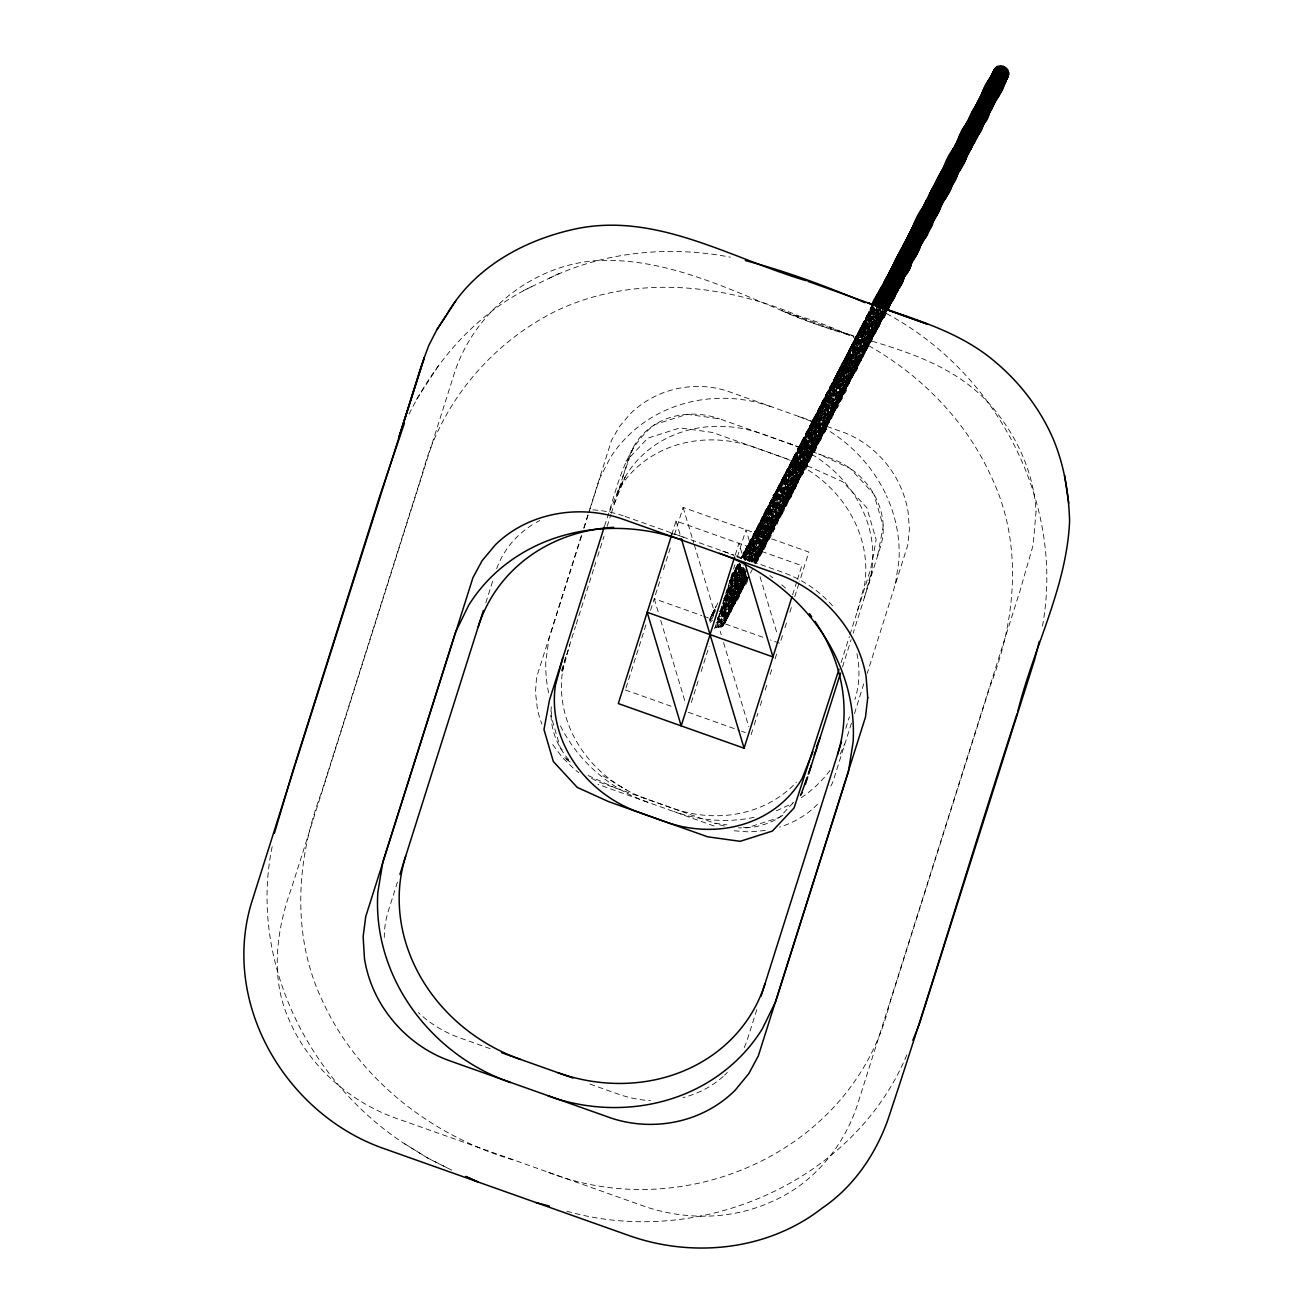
<?xml version="1.0" encoding="UTF-8"?>
<svg xmlns="http://www.w3.org/2000/svg" width="1314" height="1314" viewBox="0 0 1314 1314"><rect width="100%" height="100%" fill="white"/><g stroke="black" fill="none" stroke-linecap="round" stroke-linejoin="round"><path stroke-width="0.75" stroke-dasharray="5 3.75" d="M721.517 606.92L720.433 615.067L744.742 568.174L739.503 592.039L727.562 617.481L723.16 620.635L717.543 619.765C730.009 608.366 740.85 594.864 747.009 578.981L724.572 622.278C733.951 604.424 728.728 581.987 738.369 564.839L729.024 582.874L730.256 582.168L731.75 576.6L730.995 577.651C732.292 570.375 742.426 568.19 746.056 574.859C742.722 594.454 729.976 610.353 715.67 623.362L716.935 623.936C730.847 611.026 741.589 594.569 746.681 576.205L724.228 619.502L730.256 582.168L739.601 564.133L733.59 601.467L723.817 624.692L746.253 581.412L746.993 577.618C741.901 586.373 737.499 615.297 722.716 603.471L738.517 588.344L748.224 576.189L722.043 626.696C735.117 608.3 739.01 585.65 740.997 563.69L726.034 592.548L722.733 616.907L747.042 570.013M748.504 561.029C770.907 541.861 783.243 513.396 785.082 484.275C783.177 462.035 804.102 450.899 817.045 436.823C837.264 415.7 845.74 386.612 847.579 358.065C849.616 335.678 874.746 327.531 885.357 309.956L754.466 562.474L884.733 312.847C880.183 316.165 872.989 312.831 872.365 307.295C857.681 326.496 866.205 354.074 853.328 374.654C843.999 395.596 820.856 405.5 810.278 425.079C805.712 454.086 802.345 484.8 782.52 508.354C771.154 526.569 744.266 535.554 744.348 559.912L745.826 560.027C744.135 531.841 775.621 521.904 787.497 500.437C802.953 480.283 797.68 452.969 807.174 430.877C823.747 412.005 847.76 396.976 853.262 370.597C859.52 349.327 854.264 321.454 877.128 308.724L748.109 557.629L745.153 560.191L743.33 554.82L747.075 547.61L772.172 523.399L785.526 505.66L792.802 484.669L797.565 452.295L800.177 444.181L805.055 437.168L831.614 411.413L841.617 397.436L851.456 378.268L856.991 363.37L864.497 320.468L868.603 313.143L875.173 306.441L744.282 558.959C766.391 541.762 784.507 517.798 785.887 488.808C783.9 465.977 798.715 449.602 815.567 436.708C837.314 418.131 841.847 388.977 844.327 362.122C849.747 339.948 875.255 331.342 885.751 311.927C876.159 333.756 848.417 342.346 842.455 365.719C840.057 392.147 835.063 419.872 816.651 440.272C805.088 456.073 781.337 465.255 781.748 487.757C779.908 514.874 771.285 542.518 751.247 561.801M728.383 585.781L723.62 618.138L746.056 574.859M748.684 559.567L751.46 539.594L754.811 531.891L781.518 505.364L794.871 487.625L802.164 466.634L806.927 434.261L810.902 423.666L840.96 393.379L854.708 372.19L861.984 351.199L867.388 315.935L870.114 309.644L873.761 307.558C871.954 336.335 863.479 365.998 841.748 386.217C824.896 399.095 810.065 415.47 812.068 438.301C810.59 465.879 794.346 489.416 773.207 506.087C754.121 517.749 758.309 541.828 753.546 560.421L754.466 563.18L885.357 310.662C877.982 337.419 854.872 353.893 837.084 373.16C827.951 393.658 832.764 418.525 820.297 438.186C810.705 460.015 782.963 468.605 777.001 491.978C774.291 516.583 771.482 543.602 752.708 561.834M738.369 564.839C735.035 585.469 734.345 607.446 723.061 625.76L748.619 576.665C747.567 586.619 735.429 599.496 728.712 586.471L746.385 570.194L716.475 627.911C732.506 612.242 743.001 591.185 745.958 568.978L721.649 615.872L723.373 603.307L742.082 567.237C723.094 571.278 734.526 607.528 724.556 620.898L746.993 577.618M742.082 567.237C739.979 589.214 734.542 612.225 717.937 628.01L745.991 573.906L741.852 572.855L738.665 569.783L737.712 565.644L739.601 563.41L730.256 581.461C730.847 588.064 740.932 591.054 744.381 585.009M836.016 408.26C823.862 433.883 787.152 444.871 790.24 477.425C790.092 512.033 765.98 537.475 741.457 558.434C742.558 549.252 757.472 552.307 756.355 560.947L885.373 312.042L755.599 563.378C765.898 543.799 760.1 519.506 771.384 500.716C788.515 483.552 810.327 467.883 815.863 442.736C822.597 422.927 816.142 396.319 836.788 383.425C859.865 364.98 876.832 338.306 879.378 308.445L748.487 560.947L749.703 561.768C749.21 539.939 757.932 520.295 776.771 508.502C800.554 486.574 813.465 454.808 815.403 422.829C815.321 398.487 842.208 389.486 853.574 371.287C868.948 352.809 869.31 327.695 873.005 305.111L741.096 558.549C752.708 537.722 778.233 526.93 786.281 503.229C797.828 482.271 787.464 452.492 807.847 436.314C829.972 419.1 848.088 395.153 849.468 366.163C846.955 340.359 865.384 326.003 882.499 310.564L753.464 559.485C729.5 551.913 765.077 531.447 770.694 523.284C794.74 503.443 796.005 471.315 800.932 443.114C814.91 420.037 844.376 406.782 849.517 377.808C853.854 363.847 853.213 348.916 857.024 334.906C861.081 323.95 872.036 318.267 879.608 310.088L748.717 562.606M272.162 846.643C248.74 960.386 307.903 1079.451 402.725 1142.572L427.921 1158.209L452.969 1170.758M1042.462 626.154C1065.424 501.242 995.634 370.334 884.043 312.289M751.05 561.259L754.564 535.274L758.556 524.68L785.263 498.154L798.616 480.398L805.893 459.424L810.656 427.05L813.267 418.936L818.146 411.906L844.705 386.152L854.708 372.19M752.002 562.425C754.811 540.826 755.517 516.156 777.379 504.33C800.259 486.443 810.377 458.274 811.658 430.039C812.019 403.891 842.044 395.005 852.934 374.178C867.371 354.681 864.234 329.042 871.231 307.098C860.358 319.105 884.897 328.516 885.373 312.042M551.749 711.991L551.026 715.916L560.372 747.912L564.379 752.232M877.686 555.625L883.222 526.126L873.859 494.113L849.895 468.211L818.441 453.938M895.491 583.416L898.99 560.125A149.04 135.9 26.8 0 0 886.441 495.641M726.182 619.962C734.329 602.009 732.292 581.56 738.468 563.23L729.122 581.264L729.878 580.197M729.911 612.751L729.237 607.331L723.373 603.307M731.783 609.138C733.278 604.276 728.613 599.398 723.784 599.595M737.975 564.363C732.555 569.783 738.452 579.146 745.596 577.355L719.415 627.846C726.576 620.668 744.069 597.262 724.178 596.145M737.4 598.313C739.059 592.893 733.163 587.67 727.907 588.935M739.273 594.716C740.932 589.296 735.035 584.057 729.779 585.321M741.129 591.103C742.968 585.124 735.709 579.605 730.256 582.168M744.874 583.892C746.91 577.339 738.107 571.623 732.752 575.663M754.794 563.854C766.801 545.491 763.368 521.921 770.25 501.899C787.776 479.938 813.645 463.612 821.808 434.688C832.928 414.534 823.697 386.973 840.894 370.022C859.208 354.386 878.393 336.45 882.565 311.517L883.238 316.937M754.466 562.474C770.743 543.668 766.653 516.845 773.995 494.688C787.02 475.964 809.966 464.433 818.064 441.915C829.627 420.94 819.246 391.178 839.646 374.983C860.227 358.492 878.524 336.663 880.594 309.25L749.703 561.768M756.716 560.832L755.714 561.751C771.532 541.384 768.821 514.415 775.868 491.075C787.809 473.566 808.488 463.021 817.801 443.196C830.678 422.615 822.153 395.021 836.837 375.837C857.894 357.917 878.146 336.942 885.045 309.266M765.438 544.21C774.422 525.551 770.595 503.508 779.12 484.997C791.816 469.739 809.605 458.734 819.18 440.716C835.72 418.361 834.423 390.176 841.305 364.816C852.687 347.865 872.496 337.846 882.006 319.138M749.801 561.521C763.073 549.515 773.092 533.993 775.096 515.909C778.808 501.767 775.457 484.685 786.347 473.237C816.848 451.605 835.162 417.737 834.965 380.157C837.199 364.553 852.934 357.375 862.312 346.535C868.472 337.468 887.147 324.722 878.721 312.847C874.024 308.248 864.546 312.781 867.076 319.516C873.81 332.557 885.948 319.663 886.983 309.726L756.092 562.244C765.783 550.615 742.032 542.797 742.114 557.629L747.682 556.413L753.546 560.421L882.565 311.517M771.055 533.385L775.983 517.141L782.224 479.199L788.219 469.624L811.444 447.647L824.798 429.908L832.074 408.917L836.837 376.543L839.449 368.429L844.327 361.399L870.87 335.661L884.634 314.473C874.96 336.795 846.824 345.631 840.582 369.333C837.921 394.512 834.702 422.09 815.173 440.436C800.456 454.89 780.105 468.129 782.75 491.847C781.321 518.751 768.378 543.585 747.272 560.306M772.928 529.772C767.475 501.373 744.463 542.239 771.679 531.973M776.656 522.561C778.906 515.433 768.411 509.668 763.533 515.269C756.65 529.641 759.476 546.755 754.154 561.784L883.172 312.88C873.087 361.859 839.597 331.916 878.343 309.529L749.325 558.434M748.109 557.629C755.435 548.299 793.59 519.375 771.991 509.52C753.004 513.56 764.452 549.81 754.466 563.18M780.401 515.351C788.548 497.382 786.511 476.949 792.687 458.619C802.838 442.9 820.889 433.883 830.497 417.458C845.181 396.91 851.406 372.076 853.197 347.241C853.87 330.028 870.804 321.782 881.021 310.465L752.002 559.37M784.146 508.14L789.073 491.879L793.837 459.522L796.432 451.392L801.31 444.378L827.869 418.624L837.889 404.646L845.165 383.672L849.928 351.298L852.523 343.184L857.401 336.154L883.961 310.4L754.942 559.304L753.464 559.485M786.018 504.527C788.499 496.807 776.18 491.14 772.123 498.302C765.619 517.88 768.164 539.955 757.964 558.631M787.874 500.913C790.157 487.839 769.446 489.58 771.4 502.096C786.068 526.832 796.941 477.721 798.321 467.965C800.834 456.878 799.175 444.543 805.301 434.491C812.676 424.241 823.96 417.688 832.008 407.964C852.54 388.911 854.445 359.937 858.042 333.97C858.354 328.089 864.53 323.113 870.032 326.48C879.394 332.13 869.737 342.855 866.025 348.916C854.149 370.4 822.679 380.337 824.354 408.506C823.5 438.712 808.57 466.437 784.425 484.439C770.677 489.514 769.511 511.688 786.643 503.114M791.619 493.703C786.183 465.304 763.155 506.169 790.387 495.904M793.492 490.089C796.695 474.962 769.741 481.252 781.764 492.684C803.495 501.39 800.637 453.281 804.579 441.028C808.373 414.666 840.237 405.927 849.583 381.881C864.185 359.001 851.373 324.542 876.044 307.673L745.153 560.191M795.364 486.492C789.911 458.093 766.9 498.942 794.116 488.677M799.109 479.282C793.656 450.866 770.645 491.732 797.861 481.466M800.965 475.668C804.217 465.616 785.509 462.15 786.347 473.237C800.965 499.024 814.976 445.183 818.983 434.162C823.172 414.041 820.56 388.911 841.601 377.249C863.117 360.365 876.75 335.316 878.113 307.87L747.223 560.388C746.845 544.834 753.365 529.985 766.818 521.543C777.987 509.257 797.795 495.378 796.547 477.458C769.807 460.393 789.878 508.896 800.489 476.801M802.838 472.054C797.401 443.656 774.373 484.521 801.606 474.255M806.582 464.844C809.309 456.484 795.101 451.178 792.211 459.736C789.484 468.096 803.692 473.418 806.582 464.844C817.686 445.479 813.202 421.761 822.121 402.018C834.833 386.759 852.605 375.755 862.198 357.753M808.455 461.23C811.871 450.111 790.798 448.32 794.149 460.212C806.911 477.409 815.846 446.842 816.24 436.544C817.275 412.908 822.449 391.671 844.081 378.629C865.499 361.235 873.613 333.937 875.239 307.394L744.348 559.912M810.327 457.633C804.874 429.235 781.863 470.084 809.079 459.818M814.056 450.423C808.619 422.008 785.591 462.873 812.824 452.607M815.928 446.809C818.655 438.449 804.447 433.144 801.556 441.701C800.374 445.512 803.068 449.552 806.681 450.784C813.941 453.576 817.637 444.953 819.673 439.599C822.4 431.238 808.192 425.933 805.301 434.491C803.774 447.729 822.268 446.53 822.925 433.505M817.801 443.196C812.348 414.797 789.336 455.662 816.552 445.397M821.546 435.985C816.093 407.586 793.081 448.452 820.297 438.186M823.402 432.372C826.128 424.028 811.921 418.706 809.03 427.28C807.519 440.502 826.013 439.319 826.67 426.294C841.962 404.548 842.931 377.939 847.678 352.94C856.564 335.251 876.849 326.66 886.605 309.233M825.274 428.775C819.837 400.376 796.826 441.225 824.042 430.959M829.019 421.564C823.566 393.149 800.554 434.014 827.771 423.749M830.891 417.951C823.139 388.073 803.462 433.406 830.399 419.084M832.764 414.337C827.311 385.938 804.299 426.804 831.516 416.538M836.492 407.126C839.219 398.766 825.011 393.461 822.121 402.018C820.609 415.257 839.104 414.058 839.745 401.049M838.365 403.513C832.928 375.114 809.9 415.98 837.133 405.714M840.237 399.916C842.964 391.556 828.756 386.25 825.865 394.808C824.354 408.046 842.849 406.847 843.489 393.822M843.982 392.705C846.709 384.345 832.501 379.023 829.61 387.597C828.083 400.819 846.577 399.637 847.234 386.612M845.855 389.092C840.402 360.693 817.39 401.542 844.606 391.293M847.711 385.478C850.519 368.922 822.449 378.596 837.215 388.895C839.745 390.274 843.062 390.307 845.46 388.599C853.18 376.313 860.292 363.025 864.481 348.949C868.817 334.988 868.176 320.058 871.987 306.047M849.583 381.881C844.146 353.466 821.119 394.331 848.351 384.066M853.328 374.654C847.875 346.255 824.864 387.121 852.08 376.855M855.2 371.057C858.633 357.342 833.29 360.496 842.389 372.601C848.236 379.418 857.845 372.815 858.453 364.964C869.26 347.602 874.943 327.761 876.717 307.509L745.826 560.027M857.073 367.444C851.62 339.045 828.608 379.91 855.825 369.645M860.801 360.233C855.365 331.834 832.353 372.683 859.57 362.434M862.674 356.62C866.107 345.5 845.033 343.71 848.368 355.601C849.813 359.839 855.053 362.27 859.175 360.463C870.344 346.403 878.064 328.188 881.678 310.285L752.659 559.189M864.546 353.023C859.093 324.607 836.082 365.473 863.298 355.207M868.291 345.796C862.838 317.397 839.827 358.262 867.043 347.996M870.164 342.198C862.395 312.321 842.734 357.654 869.671 343.332M872.02 338.585C866.583 310.186 843.572 351.052 870.788 340.786M875.765 331.374C870.328 302.976 847.3 343.825 874.533 333.575M877.637 327.761C869.884 297.884 850.207 343.233 877.144 328.894M879.509 324.164C874.056 295.749 851.045 336.614 878.261 326.348M562.523 671.487L569.833 644.418M857.352 611.224L864.678 584.155A119.87 106.894 27.4 0 0 785.624 458.487L754.729 447.433A119.87 106.894 27.4 0 0 618.007 490.795L609.351 512.23M864.415 597.624L871.724 570.555M397.469 882.105L388.336 910.996A107.025 95.446 27.4 0 0 384.279 937.49M485.819 602.798L493.128 579.688M581.363 535.8L536.555 677.416L535.471 692.33L537.36 708.706A108.52 91.602 29.9 0 0 541.877 724.047M583.777 528.146L589.23 510.916M589.838 509.011L611.618 440.108L619.617 426.311L630.786 413.302A108.52 100.439 35.3 0 1 661.451 393.461C683.247 384.723 708.23 383.951 730.305 392.147L840.976 431.435C863.758 439.188 883.008 455.794 895.195 476.424A108.52 101.014 23.7 0 1 908.073 511.721L909.419 529.148L907.744 545.195L867.191 673.425M581.544 535.8L548.891 639.08L545.836 661.484A149.04 129.643 27.9 0 0 548.743 693.266M583.974 528.162L588.196 514.776M588.803 512.854L599.693 478.444L610.304 457.666A149.04 135.671 29.9 0 1 657.361 414.337C692.429 395.547 735.397 393.313 772.533 407.258M604.489 526.142C617.054 490.451 622.557 448.977 654.815 424.57L687.025 414.304L719.514 418.838L830.202 458.11A74.914 66.817 27.4 0 1 880.413 547.002L853.164 633.2M561.439 670.928L565.546 657.953M566.548 654.783L575.466 626.581M576.222 624.199L593.517 569.52M594.371 566.827L596.786 559.173M597.656 556.413L604.046 536.227M607.134 526.454L610.944 514.415M611.289 513.363L628.88 457.732A74.914 66.817 27.4 0 1 719.514 418.838M671.75 534.617L676.053 521.034L801.819 565.661L797.532 579.26M625.973 688.027L646.242 623.953M650.545 610.353L654.241 598.708L701.873 615.609M655.456 594.815L660.991 577.339M663.455 569.57L670.813 546.263M674.509 534.617L683.099 507.434L808.866 552.061L799.668 581.199M735.249 555.001L738.944 543.339L743.625 559.008M691.328 702.579L698.687 679.272M701.15 671.503L709.133 646.258M714.668 628.782L716.508 622.967M717.74 619.075L734.937 564.708M737.384 556.939L745.991 529.739L755.961 563.033M792.605 594.799L796.908 581.199M751.132 734.608L753.595 726.839M754.203 724.901L757.899 713.239M760.346 705.47L762.81 697.718M765.257 689.949L767.721 682.18M770.185 674.411L772.632 666.641M775.096 658.872L777.543 651.103M782.454 635.565L780.007 643.334L770.48 639.951M784.918 627.796L787.382 620.027M789.829 612.258L792.293 604.489M794.74 596.737L799.043 583.137M841.075 662.699L849.353 636.534M849.944 634.662L870.64 569.225L876.175 539.709L866.813 507.713L842.849 481.811L811.395 467.538L712.467 432.437L679.979 427.904L647.769 438.17L626.039 461.296M842.504 666.888L851.094 639.704M756.815 1009.628L747.682 1038.52A107.025 95.446 27.4 0 1 743.198 1049.804M845.773 728.399L849.419 716.853M851.439 723.176L832.682 782.503L829.38 788.876M854.478 713.617L864.037 682.853M714.915 609.055L713.42 614.64L715.292 611.026M622.77 477.015L633.085 447.696M755.107 562.901C764.255 544.472 758.49 521.724 769.511 504.33C785.016 488.775 803.495 475.011 812.183 454.02C814.91 445.66 800.702 440.354 797.812 448.928C796.3 462.15 814.795 460.951 815.436 447.943M614.246 504.001L625.053 477.196L618.007 490.795M906.808 1055.011C852.95 1184.078 695.467 1249.975 563.443 1210.21M715.539 607.643L716.031 606.51M717.904 602.912L709.938 618.467L713.42 613.917L714.159 610.123L711.17 616.266M727.562 617.481C729.73 613.572 726.954 608.579 722.914 607.282M735.035 603.06L740.455 585.683L743.494 567.599L719.185 614.492L737.647 594.93L748.126 577.799M742.525 588.623C746.122 581.987 736.628 574.842 730.88 579.277M834.144 411.857C832.156 381.701 803.774 422.057 833.388 412.925M841.617 397.436C839.63 367.263 811.247 407.619 840.861 398.503M724.31 623.575C728.186 619.387 726.346 612.554 721.058 610.895M733.655 605.524C739.24 599.923 733.048 590.824 726.034 592.548M746.746 580.279L748.881 575.384M761.709 551.42C770.3 542.879 753.218 532.154 749.194 542.715C746.713 550.435 759.032 556.101 763.089 548.94M763.582 547.807C771.548 539.939 756.93 529.099 751.559 537.968C747.633 545.195 758.95 552.504 764.206 546.394M769.183 536.999C777.773 528.442 760.707 517.716 756.683 528.277C754.203 536.013 766.505 541.664 770.562 534.519M778.529 518.948C787.727 508.288 766.768 499.632 764.649 512.723C756.782 519.786 768.049 532.252 775.424 524.762M840.204 754.055L844.672 744.053M755.599 563.378C758.375 557.563 766.489 547.659 757.833 542.912C754.564 541.023 749.752 541.746 747.814 545.195C743.888 552.406 755.222 559.715 760.461 553.621M409.032 414.124C436.084 359.658 478.444 311.27 534.305 285.384M741.096 558.549L872.611 304.634M746.253 581.412C742.509 587.982 731.29 583.777 732.112 576.468L737.712 565.644L732.851 574.054M741.457 558.434L872.348 305.916C864.152 315.541 884.979 323.95 886.49 310.86M743.346 556.2L872.365 307.295M872.365 308.002L743.346 556.922C743.346 535.849 771.006 548.809 755.731 562.885M717.543 619.765L743.724 569.258L739.93 564.823L730.568 582.858L744.972 569.816L715.062 627.534L725.032 617.022L734.28 604.112M874.549 305.094L743.658 557.612L764.682 537.837L778.052 520.081M744.742 556.463L873.761 307.558M738.025 596.901C734.608 600.712 727.94 599.315 725.574 595.028L740.538 566.17L732.374 575.187M725.64 595.981L740.603 567.122M722.716 603.471L741.424 567.402L744.381 564.839M750.491 573.068L752.347 569.455M710.414 617.334L715.292 610.32L709.691 621.128L711.876 618.927L711.81 614.853L715.276 608.94L709.675 619.765L713.748 615.33L710.003 622.54L712.484 620.29M807.962 462.364C799.405 484.718 777.1 496.84 763.894 515.154C771.318 539.134 787.48 506.038 789.747 497.316C792.473 488.956 778.266 483.651 775.375 492.208C773.864 505.447 792.358 504.248 792.999 491.222M785.526 505.66L771.778 526.848L741.72 557.136M805.334 467.045C795.923 484.62 778.364 495.23 766.029 510.243C763.779 517.371 774.274 523.153 779.169 517.535M745.498 582.48L732.9 599.151L720.072 611.733L718.972 610.698M741.769 589.69L732.506 602.6L717.362 618.023M726.806 618.549L720.811 627.402L746.993 576.895L724.589 599.874C727.628 603.602 734.395 603.898 736.908 599.447M416.456 399.522L439.944 363.403M740.653 592.236C737.827 597.197 729.976 596.162 727.447 591.431L745.991 573.906M733.163 606.657L728.761 609.811L721.928 608.136M729.434 613.868L725.032 617.022L719.415 616.151M725.689 621.095L722.684 623.789L716.935 623.936M722.963 607.199L738.123 591.776L747.37 578.866L736.645 591.941L723.8 604.522L742.509 568.453L732.128 577.848M754.17 561.571C759.968 551.469 791.242 516.238 763.91 517.24C754.499 521.707 765.011 535.324 772.533 529.296C776.016 521.362 789.878 509.076 781.485 500.437C778.529 498.006 773.667 497.875 771.006 500.831C765.142 507.795 777.215 517.01 782.898 510.325M732.112 576.468L741.424 567.402M745.596 577.355L723.702 598.642M792.999 803.018L779.416 817.472L747.206 827.721L743.149 827.163M744.118 577.519L725.574 595.028M817.505 804.201L814.647 807.125A108.52 92.161 21.8 0 1 784.819 825.356L779.596 827.064M739.93 564.823C728.482 569.422 736.3 586.044 746.352 579.786M744.512 573.791L729.319 587.818M767.934 539.183C761.726 546.525 749.079 534.995 757.061 528.77C767.655 522.315 774.406 539.758 763.812 544.439C755.205 548.956 747.403 533.599 757.833 531.217C761.709 530.396 765.947 532.761 767.245 536.523C767.77 544.193 762.416 556.068 754.942 559.304M730.551 611.338L725.427 613.589L720.072 611.733M743.724 569.258L730.256 581.461L730.239 580.082M549.4 278.157C605.212 251.385 669.894 245.504 730.37 257.166M523.399 290.657L559.764 273.148M776.328 810.82L788.499 805.285A149.04 129.872 25.3 0 0 793.459 802.575M754.105 817.324C727.496 823.09 699.36 820.609 673.77 811.494M765.339 830.497L749.095 831.943L731.734 830.596M591.563 778.299A74.914 66.817 27.4 0 0 604.046 783.916L714.717 823.205L726.905 824.896M548.431 1172.4C685.53 1225.453 853.213 1150.982 889.299 1004.881L990.099 686.171C1016.133 619.469 1023.113 543.273 991.429 477.031C955.623 397.748 881.875 340.507 799.339 316.165C723.226 283.561 633.841 274.429 557.185 310.449C491.814 342.346 440.814 403.135 422.336 473.681L321.519 792.391C296.504 858.584 291.166 934.254 321.864 999.626C357.556 1078.63 431.058 1135.69 513.314 1159.934M625.053 516.418L734.214 555.165M736.103 555.838L783.16 572.526A107.025 95.446 27.4 0 1 833.519 606.953M703.778 616.282L711.4 618.993M717.116 621.013L762.859 637.257M625.365 689.965L671.093 706.209M688.257 712.287L739.7 730.551M741.605 731.225L745.416 732.571M714.044 826.013L597.936 784.327M490.204 1048.654L460.081 1037.978A107.025 95.446 27.4 0 1 418.378 1012.601M589.953 1084.066L618.188 1094.086A107.025 95.446 27.4 0 0 650.414 1100.639M792.671 444.904L761.775 433.834A119.87 106.894 27.4 0 0 616.759 496.068M641.577 797.138L672.456 808.209A119.87 106.894 27.4 0 0 796.465 782.126M798.698 416.538C837.133 429.481 869.474 458.832 886.441 495.641M647.605 802.213C610.189 789.09 578.094 761.249 560.355 725.722M588.048 775.506L615.79 788.088M446.629 1167.555L427.493 1157.913L402.725 1142.572M602.912 775.671L626.335 789.928M575.959 770.497L578.833 772.648M570.21 762.12L564.182 757.012L570.325 762.301M573.183 768.049L562.474 757.62L551.075 742.41M760.067 576.747L777.067 633.545M683.099 507.434L693.661 542.682M694.252 544.637L714.767 613.178M717.707 622.984L721.222 634.728M723.571 642.562L748.783 726.773M676.053 521.034L680.751 536.687M654.241 598.708L658.347 612.406M660.679 620.241L685.317 702.497M496.659 568.716A107.025 95.446 27.4 0 1 534.502 523.448M536.26 522.446A107.025 95.446 27.4 0 1 539.857 520.508M592.828 509.865A107.025 95.446 27.4 0 1 623.23 515.794M782.816 815.189A74.914 66.817 27.4 0 1 738.484 827.853M724.49 826.013A74.914 66.817 27.4 0 1 714.717 823.205M568.798 759.837A74.914 66.817 27.4 0 1 551.732 703.959M727.365 1072.438A107.025 95.446 27.4 0 1 724.605 1075.148M723.176 1076.462A107.025 95.446 27.4 0 1 683.066 1097.584M856.925 653.6A107.025 95.446 27.4 0 1 854.905 699.508M670.764 533.303A171.231 152.703 27.4 0 1 683.609 537.212M787.94 443.114A119.87 106.894 27.4 0 1 868.291 585.338M646.307 798.912A119.87 106.894 27.4 0 1 565.94 656.704M722.782 551.108A171.231 152.703 27.4 0 1 733.541 555.296M737.072 556.84A171.231 152.703 27.4 0 1 740.685 558.499M769.905 575.647A171.231 152.703 27.4 0 1 772.911 577.832M781.731 584.796A171.231 152.703 27.4 0 1 786.035 588.524M830.037 770.382A149.04 129.872 25.3 0 1 801.392 797.614M1036.056 511.113L1033.182 544.982L1019.927 591.021L858.814 1100.426C845.625 1144.642 814.072 1183.799 771.072 1201.916C730.978 1220.082 684.2 1220.378 642.94 1205.825L402.889 1120.628C353.187 1104.828 309.874 1068.266 289.162 1020.009C269.879 977.862 276.367 929.786 291.692 887.574L452.804 378.186C471.135 314.687 530.166 265.329 596.425 260.583C688.503 256.279 767.819 313.126 853.969 336.269L781.567 310.58C850.092 342.527 934.566 344.744 988.801 403.135C1015.525 433.16 1033.477 470.724 1036.056 511.113M767.902 506.646C765.175 514.989 779.383 520.311 782.273 511.737C785 503.377 770.792 498.072 767.902 506.646M790.338 463.349C787.612 471.71 801.819 477.015 804.71 468.457C807.437 460.097 793.229 454.792 790.338 463.349M812.775 420.069C810.048 428.413 824.256 433.735 827.147 425.161C829.873 416.801 815.666 411.496 812.775 420.069M837.084 373.16C834.357 381.52 848.565 386.842 851.456 378.268C854.182 369.907 839.975 364.602 837.084 373.16M844.557 358.738C841.831 367.099 856.055 372.404 858.945 363.847C861.656 355.486 847.448 350.165 844.557 358.738M852.047 344.301C849.32 352.661 863.528 357.983 866.419 349.409C869.145 341.049 854.938 335.743 852.047 344.301"/><path stroke-width="1.5" d="M919.11 217.106L919.094 215.742L910.503 231.346L909.764 235.14L904.886 242.17L904.147 245.964L906.019 242.367C899.959 251.171 893.947 261.059 891.073 271.226L892.929 267.613L889.447 272.162L887.328 278.437L879.46 291.609L876.717 307.509L1001.991 65.815C999.773 84.293 996.702 103.97 984.465 118.769C996.718 104.841 1002.007 84.999 1004.668 66.751L879.378 308.445C881.3 296.997 880.249 283.693 889.2 274.823M999.757 91.29L1005.046 81.172L1008.462 71.186L885.045 309.266L882.466 305.636L878.573 303.895C873.974 271.308 912.376 279.816 888.461 305.636L887.229 306.343M880.807 307.772L885.078 280.785L900.402 251.812L900.419 253.191M881.94 308.741L886.079 279.866L896.92 257.725M882.893 309.907L888.806 273.575C901.552 264.952 906.89 283.742 895.754 290.476M880.084 290.197L873.005 305.111C876.996 298.82 877.801 287.257 886.457 285.746C895.475 285.532 897.051 297.309 890.334 302.023C906.249 281.656 896.263 251.68 911.637 231.543M881.957 286.583L881.694 287.881L883.566 284.284L883.583 285.647M885.455 282.05C884.618 276.4 891.779 273.082 896.214 275.973C906.397 282.789 894.161 294.336 890.136 301.3M898.53 255.409L913.493 226.55L913.509 227.93M924.711 204.918C900.074 235.617 910.783 278.174 886.605 309.233L890.728 302.516L895.655 286.271L901.897 248.33L919.849 213.311L924.728 206.282C928.127 194.915 934.747 183.746 941.547 173.826L939.691 177.423M902.275 248.198C903.326 243.057 907.58 236.881 913.641 239.329C924.613 243.862 915.332 256.411 910.914 262.34L909.666 263.063M892.6 298.902L897.528 282.658L903.769 244.716C912.704 236.454 923.118 252.436 912.77 258.743C928.752 236.438 919.34 205.132 935.929 183.27L935.946 184.65M892.847 295.519L894.078 294.812C906.299 287.421 890.219 270.536 883.829 282.986M902.521 278.864C913.706 261.24 911.9 239.066 916.86 219.471C933.318 210.519 932.924 233.153 922.132 240.708C938.623 217.681 928.062 184.617 947.164 163.002M917.484 218.058L917.238 220.719M900.698 283.068L899.696 283.988C914.495 264.295 913.723 238.803 918.732 215.857C926.518 208.023 937.835 221.852 928.702 228.373M906.266 271.653C917.435 254.029 915.644 231.855 920.605 212.244C937.063 203.309 936.668 225.942 925.861 233.481C941.662 206.791 933.975 172.035 954.621 147.201C942.171 171.855 948.905 203.719 929.606 226.271L930.624 225.351M936.981 213.459L932.102 219.767L933.351 219.06C939.986 213.443 946.836 196.607 933.203 195.572C926.567 196.164 924.038 204.442 922.855 209.895L920.966 212.129L932.184 190.481M954.637 148.564L949.759 155.594L945.292 166.615C921.015 194.866 933.679 237.276 909.042 265.954C921.245 248.165 919.258 225.17 924.333 205.033C929.228 199.432 939.724 205.198 937.473 212.326M915.037 255.622L919.964 239.378L926.206 201.42C934.008 193.601 945.308 207.415 936.176 213.936M928.44 197.691L932.447 189.2M915.661 254.21L913.411 255.836C924.892 249.282 921.771 228.636 907.514 237.506L901.256 275.447L894.473 295.305M912.573 258.004C929.195 237.982 928.604 211.078 933.696 186.999C942.614 178.737 953.028 194.718 942.696 201.026C959.187 177.998 948.626 144.934 967.728 123.319L972.196 112.314L980.819 98.074L985.286 87.053L990.165 80.039M934.057 186.884C934.96 181.118 940.545 174.877 946.688 178.573C955.081 183.155 948.002 192.173 944.569 197.412L945.587 196.492M924.383 237.588L929.31 221.343L935.552 183.385C938.59 180.002 944.323 180.691 947.131 184.026C952.322 190.415 944.52 197.494 941.793 203.112M928.127 230.361L933.055 214.116L939.296 176.175C955.771 167.239 955.36 189.857 944.569 197.412M950.893 154.411L967.712 121.939C946.737 146.757 957.725 182.498 938.952 208.236L940.725 206.249M944.947 197.905C948.182 187.853 929.491 184.387 930.328 195.474M951.139 185.077C965.56 164.151 957.052 135.457 971.457 114.729L971.473 116.108M949.316 189.265L948.297 190.202C968.402 165.038 957.791 129.051 977.058 103.905L994.156 70.151M969.584 118.342L980.802 96.694M957.676 173.284L964.837 152.802L971.079 114.844C984.892 106.467 988.243 124.781 978.224 132.484C992.284 113.201 997.047 89.221 999.034 65.864L875.633 303.945L874.237 304.405L997.654 66.308C995.224 89.27 992.086 113.218 978.224 132.484M958.612 170.656C969.798 153.015 967.991 130.842 972.951 111.247C977.846 105.646 988.342 111.411 986.091 118.539M990.148 78.659C968.434 107.107 979.768 147.743 955.787 175.764C970.603 156.07 969.814 130.579 974.824 107.633C980.063 101.539 991.397 108.832 987.471 116.059M958.284 169.26L959.532 168.553C963.95 162.624 973.231 150.075 962.259 145.542C957.873 143.653 952.009 147.152 952.765 152.178M963.162 162.952L961.388 164.94L963.261 161.343L962.029 162.049C982.084 137.789 971.424 102.213 990.411 77.362M964.23 159.832C978.224 140.401 977.337 115.566 982.314 93.212C985.336 89.828 991.068 90.518 993.877 93.852C1000.365 103.625 984.383 112.281 983.825 121.66L985.599 119.673M964.936 157.007C981.558 136.985 980.95 110.064 986.042 85.985C994.977 77.74 1005.391 93.705 995.059 100.012L1001.284 87.02L1005.867 67.556L882.466 305.636M970.537 146.183C984.909 128.214 982.609 103.576 987.914 82.388C990.953 79.004 996.685 79.694 999.478 83.028C1004.684 89.401 996.883 96.48 994.14 102.114M1000.463 88.465C1011.616 81.731 1006.278 62.941 993.532 71.564C988.604 97.318 987.816 125.29 970.75 146.905C989.146 124.534 981.427 93.097 994.649 69.018M978.125 134.094L977.37 135.161C987.668 127.672 981.032 109.982 969.223 118.457L962.965 156.399L956.165 176.257M980.72 125.98L981.969 125.273C992.76 117.718 993.154 95.084 976.696 104.02L970.438 141.978L963.655 161.819M991.692 107.715L996.62 91.471L1000.512 65.7L877.111 303.78L875.633 303.945C872.217 285.828 899.236 284.596 890.728 302.516M985.697 118.046C990.132 112.117 999.412 99.568 988.44 95.035C984.055 93.146 978.191 96.645 978.946 101.671L980.819 98.074M997.31 96.891C999.56 89.763 989.064 83.997 984.17 89.598L977.928 127.54L971.128 147.398M997.934 95.479L996.915 96.415C1007.723 88.859 1008.117 66.226 991.659 75.161L985.401 113.119L978.601 132.96M274.429 833.175L293.548 768.641L379.894 495.641L404.4 423.256M885.045 309.266L892.551 266.364C911.801 256.591 905.297 284.596 895.951 291.199L896.969 290.279M1039.292 641.413L1034.397 660.384L919.373 1024.017L912.836 1040.261M562.786 658.018L555.461 685.087A119.87 106.894 27.4 0 0 634.531 810.738L665.41 821.808A119.87 106.894 27.4 0 0 802.148 778.43L812.939 751.641M885.882 309.004L889.167 295.864L894.423 262.751C900.796 255.737 913.049 266.381 905.691 273.657M885.997 310.383C894.933 291.954 889.759 269.584 900.024 251.927C902.636 239.624 922.264 249.66 913.164 259.219M294.927 765.504L251.188 903.786C221.097 1005.424 287.24 1115.668 385.363 1149.093L628.848 1235.505C692.921 1258.286 767.967 1250.517 822.252 1208.059C853.197 1187.068 875.075 1155.22 887.689 1120.349C932.611 985.385 972.984 848.844 1017.118 713.584M295.535 763.582L424.373 357.375L428.791 345.434L436.889 329.666L446.136 315.508M399.916 874.401L483.371 610.501M604.243 526.947L549.498 700.001L543.963 729.516L553.325 761.512L577.289 787.431L608.743 801.688L707.671 836.804L740.16 841.321L772.369 831.072L794.099 807.929L839.005 669.253M671.75 534.617L618.319 703.565L744.085 748.208L791.997 596.737M734.641 556.939L681.194 725.886L647.178 612.291L772.961 656.934L744.808 562.934M805.367 784.31L807.699 776.886M808.882 773.19L840.549 673.064M761.085 996.143L841.502 741.884M1017.726 711.646C1033.428 647.966 1066.672 587.539 1069.596 521.198C1068.808 493.226 1064.094 465.09 1053.286 439.155C1040.31 409.147 1020.009 382.588 994.944 361.662C958.678 330.635 911.505 318.53 867.618 302.746L927.47 324.197L807.995 281.377M801.146 794.329L806.944 777.839M808.241 774.176L811.461 765.011M816.388 746.976L819.985 738.041M1001.679 88.268L1000.66 89.188L1008.035 76.376L886.49 310.86L893.783 289.868L900.024 251.927C919.274 242.17 912.787 270.158 903.424 276.778L904.443 275.858M977.32 102.623C981.344 92.046 998.426 102.771 989.836 111.329M933.252 220.67L931.478 222.657C944.947 203.867 943.649 179.69 948.642 158.14C951.254 145.838 970.882 155.873 961.782 165.433M961.388 164.94C971.736 158.633 961.322 142.668 952.387 150.929L946.129 188.871L939.346 208.729M972.508 144.918C983.463 134.307 960.83 123.056 960.255 137.756M979.998 130.497C985.352 120.28 965.1 114.991 965.856 126.932M898.201 288.078L905.001 268.237L911.243 230.278C917.632 223.265 929.885 233.925 922.51 241.185M900.074 284.481L906.874 264.623L913.115 226.681C916.154 223.298 921.886 223.988 924.695 227.322C929.885 233.695 922.083 240.774 919.357 246.408M901.946 280.868L908.746 261.01L914.987 223.068C918.026 219.684 923.758 220.374 926.551 223.708C932.217 232.907 920.178 243.616 916.515 251.516L918.387 247.919M907.547 270.043C917.484 259.646 894.538 250.366 894.801 263.999M909.419 266.446L916.219 246.589L922.477 208.647C927.356 203.029 937.851 208.811 935.601 215.939L925.762 235.107L922.756 237.801M916.909 252.009L923.693 232.151L929.951 194.209C932.611 191.253 937.457 191.384 940.43 193.815C948.478 200.631 937.063 210.224 935.108 217.073M920.638 244.798C930.575 234.401 907.629 225.121 907.892 238.754M930 226.764L936.783 206.906L943.041 168.964C949.414 161.934 961.667 172.594 954.309 179.87M931.856 223.15C942.598 204.228 938.837 181.201 946.77 161.753C949.381 149.451 969.009 159.487 959.91 169.046M933.728 219.537L940.528 199.695L946.77 161.753C967.252 152.095 958.317 180.839 948.938 187.311L951.944 184.601M941.218 205.115C951.402 186.44 948.856 164.349 955.377 144.77C960.748 135.9 975.366 146.725 967.383 154.609M946.819 194.291L953.619 174.434L959.861 136.492C962.521 133.519 967.383 133.667 970.34 136.098C978.404 142.914 966.989 152.506 965.034 159.355M948.692 190.678C959.434 171.756 955.656 148.745 963.605 129.281C966.201 116.979 985.845 127.015 976.745 136.574M952.436 183.467C961.684 174.089 941.793 163.839 939.658 176.06L949.02 158.025L949.036 159.388M969.256 151.011C978.519 141.616 958.629 131.384 956.493 143.587L958.366 139.974L958.382 141.354M974.873 140.187C982.231 132.911 969.978 122.251 963.605 129.281C958.859 154.28 957.89 180.889 942.598 202.635M982.346 125.75L989.146 105.908L995.388 67.95L871.987 306.047C875.157 286.206 900.254 291.067 886.621 310.367M984.219 122.153L991.019 102.295L996.406 67.03L873.005 305.111M993.565 104.102L999.1 89.221L1003.403 66.176L878.113 307.87M999.182 93.294L1003.157 83.406L1006.967 68.591L883.55 306.688M1001.054 89.681L1007.838 69.823L884.437 307.919L890.678 269.961C893.717 266.578 899.449 267.268 902.242 270.602C908.007 278.617 897.873 288.095 894.078 294.812M1004.783 82.47L1008.774 72.582L887.229 307.065L886.983 309.726L1008.528 75.243L1002.434 87.2M1006.655 78.856L1008.791 73.962L887.246 308.429L891.91 293.482L898.168 255.54C901.19 252.157 906.923 252.846 909.731 256.181C915.283 264.015 906.019 275.792 900.32 281.097M886.49 310.86C897.725 300.676 874.516 289.195 874.237 303.682M950.071 188.214C954.917 182.186 964.46 166.27 951.5 163.215C947.361 162.279 942.762 165.81 943.419 170.212L945.292 166.615M994.944 101.638C999.806 95.61 1009.333 79.694 996.39 76.639C992.234 75.703 987.635 79.234 988.292 83.636M885.439 280.67L892.912 266.233M920.966 212.129L926.584 201.305L926.6 202.685M886.605 309.233L893.224 297.49M895.951 291.199L899.581 285.614M903.424 276.778L907.071 271.177M909.042 265.954L914.643 255.13M925.861 233.481L929.507 227.897M929.606 226.271L935.223 215.447M938.952 208.236L940.824 204.623L939.592 205.345M948.297 190.202L950.17 186.588L948.1 189.479M950.81 183.697L953.915 179.377L951.845 182.252M970.75 146.905L974.38 141.304M975.497 138.775L974.479 139.695L976.351 136.081L975.119 136.804M996.915 96.415L1000.562 90.814M1000.66 89.188L1004.307 83.587M996.817 98.024L987.372 113.71M944.47 199.038L937.079 211.85L938.097 210.913M914.544 256.756L907.169 269.567L908.188 268.631M887.607 308.314L892.107 300.035M1003.157 82.683L1007.28 77.444M983.825 121.66L986.715 117.127M977.32 134.57L979.242 131.548M974.479 139.695L976.401 136.672M971.752 145.985L965.133 157.729L966.907 155.742M954.884 177.866L956.806 174.844M924.005 237.095L926.879 232.562M923.134 239.772L920.26 244.305L922.034 242.318M446.612 314.884C473.516 267.563 524.417 239.706 576.353 228.751C657.049 212.014 731.553 258.661 806.123 280.703M436.889 329.666L455.876 300.66M993.088 105.235L991.314 107.222M989.343 112.446L987.57 114.449M981.87 126.883L980.096 128.871M970.635 148.531L967.63 151.225L969.716 148.351M959.417 170.163L957.66 172.167M954.933 178.458L955.689 177.39M948.199 191.811L945.193 194.521M925.664 232.759L927.733 229.884L926.501 230.591M903.227 276.055L905.297 273.164M1004.405 81.977L1005.424 81.057M993.187 103.625L994.205 102.689M990.46 109.916L988.21 111.542M981.969 125.273L982.971 124.337M967.005 154.132L968.024 153.196M959.532 168.553L960.534 167.634M952.042 182.991L953.061 182.055M933.351 219.06L934.369 218.124M910.914 262.34L911.916 261.42M888.461 305.636L889.479 304.717M997.556 93.508L998.788 92.801M890.974 299.132L892.206 298.426M877.111 303.78L878.573 303.895M745.383 260.55C786.248 271.407 826.21 286.14 865.088 302.713M535.866 1202.54L549.285 1206.006M682.147 540.07C638.276 524.302 588.705 524.187 545.31 541.664A194.258 171.444 26.3 0 0 468.605 605.409L455.449 632.33L382.867 861.82L377.857 892.288A194.258 175.107 27.1 0 0 402.363 993.598C426.409 1034.841 465.452 1066.935 510.571 1082.522M547.954 1095.794C591.842 1111.841 641.61 1111.71 684.955 1093.889A194.258 174.959 28.6 0 0 762.383 1028.747L775.818 1001.268L848.401 771.794L853.131 741.868A194.258 171.28 27.7 0 0 827.886 641.955C803.527 600.974 764.485 569.159 719.53 553.325M501.488 1052.662L573.019 1078.055M465.944 1176.588L478.312 1182.107L465.632 1176.441M681.325 538.658L744.085 748.208M922.855 209.895L923.167 211.308M909.764 235.14L910.076 236.553M887.328 278.437L887.64 279.833M887.229 307.065C886.687 299.871 875.025 297.358 872.611 304.634L877.966 295.092L877.982 296.471M1064.521 475.192L1068.742 503.163M984.547 89.483L984.564 90.847M982.675 93.08L982.691 94.46M975.202 107.518L975.218 108.898M962.111 132.763L962.127 134.143M896.657 259.022L896.674 260.402M801.951 792.769A74.914 66.817 27.4 0 1 800.505 795.512M478.247 626.745A171.231 152.703 27.4 0 1 613.671 527.341M817.489 745.974A119.87 106.894 27.4 0 1 814.122 754.992M520.459 1059.396A171.231 152.703 27.4 0 1 405.665 856.235M764.994 983.759A171.231 152.703 27.4 0 1 557.826 1072.667M809.408 613.622A171.231 152.703 27.4 0 1 811.707 616.677M815.025 621.358A171.231 152.703 27.4 0 1 837.593 754.269M867.733 697.635L865.515 717.001L758.277 1056.013L748.816 1073.604L735.216 1090.16A133.502 121.216 30.6 0 1 696.929 1115.422C668.892 1126.739 636.797 1127.379 608.349 1117.097L450.242 1060.989C421.071 1050.773 396.171 1029.667 380.502 1003.124A133.502 121.545 25.9 0 1 364.471 958.579L363.14 936.718L365.703 916.696L472.941 577.684L482.057 560.766L495.345 544.834A133.502 116.634 24.7 0 1 533.156 520.508C561.275 509.504 593.189 509.011 621.736 518.8L779.843 574.924C808.783 585.584 833.569 606.51 849.567 632.806A133.502 116.322 28.7 0 1 866.074 676.398L867.733 697.635M420.792 367.542L399.177 436.429L424.373 357.375L420.792 367.542"/></g></svg>
